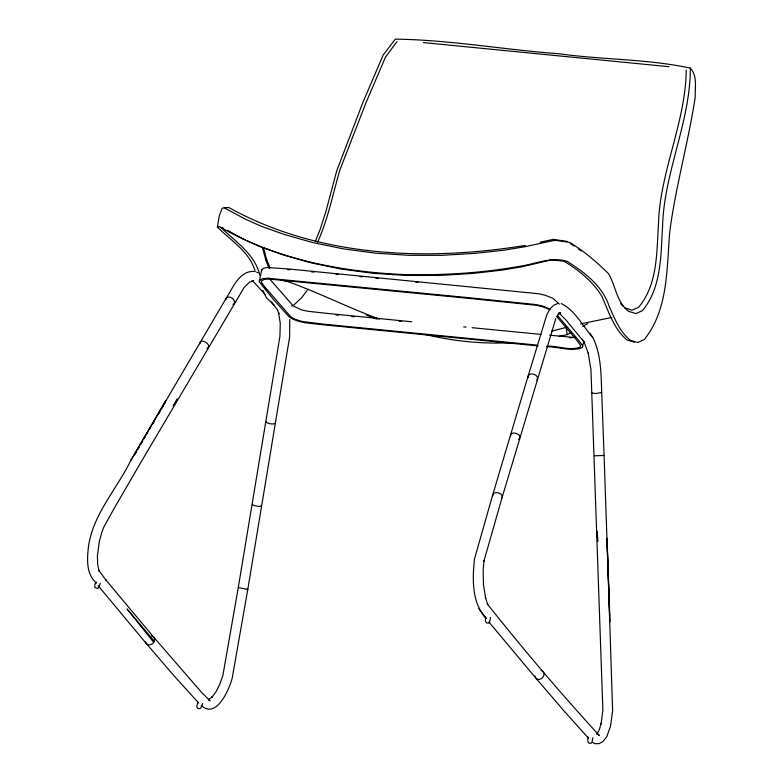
<?xml version="1.0" encoding="UTF-8"?>
<svg xmlns="http://www.w3.org/2000/svg" width="783" height="783" viewBox="0 0 783 783"><rect width="100%" height="100%" fill="white"/><g stroke="black" fill="none" stroke-linecap="round" stroke-linejoin="round"><path stroke-width="1.17" d="M559.356 304.068L552.955 298.343L545.222 295.25L538.508 293.733L289.123 269.029L267.16 267.473L263.597 268.236L261.688 269.763L259.271 281.831L273.287 299.233L289.054 316.812L293.488 319.425L298.734 321.314L305.742 322.85L325.092 324.974L538.136 345.91M261.679 270.967L261.688 269.763M315.246 241.487L320.276 229.057L325.816 211.821L336.759 170.723L362.921 102.377L383.122 55.104L395.288 39.15C450.088 39.816 504.232 49.809 558.817 53.724C602.499 59.841 647.15 58.842 690.352 68.101C690.381 122.138 663.857 172.74 662.555 226.678C660.774 255.121 661.684 287.42 642.5 310.597L636.021 313.611L628.563 311.331C616.603 302.13 615.732 286.01 608.577 273.698C596.568 261.992 583.932 250.951 569.476 242.339L554.853 240.254L525.031 246.694L504.203 250.168L475.173 253.34L441.955 255.346L408.609 255.297L375.683 253.173L343.786 248.935L313.386 242.73L284.992 234.685L261.444 226.346L245.608 219.279L224.222 207.808L222.176 208.258L219.289 215.814L217.38 226.982C230.946 240.89 249.992 251.793 255.238 271.691M225.915 299.84L226.238 298.137C232.59 288.438 239.304 270.585 253.976 271.437M686.251 69.971C685.693 122.51 659.873 171.634 658.454 224.075C656.663 252.234 657.818 284.395 638.615 307.269L632.047 310.215L624.511 307.827M485.529 616.808L485.44 621.448L486.781 623.033L488.817 622.974L489.659 622.064L490.53 617.425M587.906 737.048L587.818 741.687L589.159 743.273L591.185 743.214L592.026 742.304L592.897 737.664M209.462 699.239L208.474 699.767L212.545 696.616L211.87 697.31L215.981 691.81L219.739 684.42L222.881 675.445L238.277 587.544L279.923 336.387L280.265 323.35L278.591 312.769L278.895 313.68L277.358 309.667L271.31 301.758M94.88 583.873L94.782 587.309L97.386 588.552L98.374 587.847L100.302 583.404M98.139 585.684L146.392 643.626C150.336 647.61 157.373 641.101 153.497 636.941L105.676 579.714L106.292 580.565L98.746 570.19L99.05 571.12L97.611 564.054L97.425 555.568L99.324 541.435L101.956 531.921L103.669 527.351L113.643 509.273L139.893 464.055L244.09 287.547L249.601 282.066L253.163 281.068L251.989 280.98L253.291 281.234L252.185 280.803L253.438 281.351L252.508 280.637L265.486 294.829M546.632 346.732C558.279 346.566 571.003 351.959 582.17 347.75L583.844 341.398M197.913 701.95L196.729 706.579L197.835 708.341L199.753 708.781L200.742 708.086L202.67 703.643M555.803 318.603L502.167 497.264L483.904 561.166L484.031 560.608L483.131 570.073L483.463 584.793L485.646 598.29L485.47 597.615L487.789 604.642L487.222 603.879C523.024 648.98 560.364 693.024 599.269 735.462L598.3 734.718M165.81 400.505L131.123 459.944L226.238 298.137C229.625 294.173 238.238 301.709 232.962 304.558M238.277 587.544L247.79 589.452L289.641 337.003L289.759 319.366M317.428 242.485C328.097 219.279 332.765 194.086 339.969 169.764L365.749 103.336L385.51 57.071L396.971 41.587M131.338 459.327C117.088 489.336 91.122 515.801 88.088 550.224C87.021 561.568 86.893 574.507 96.123 582.865M134.754 454.659L136.604 451.497M137.837 449.393L139.08 447.259M140.92 444.127L142.163 441.994M144.003 438.862L145.256 436.738M146.48 434.643L147.723 432.529M149.563 429.378L150.806 427.264M152.646 424.112L154.505 420.951M158.205 414.638L160.055 411.476M161.288 409.372L163.148 406.211M164.381 404.106L165.614 402.002M95.624 583.658L96.524 582.141M549.46 309.833L546.798 314.786L528.182 375.82L492.869 494.347L474.449 559.111C472.384 579.117 471.63 602.607 486.116 618.443M536.825 380.029C540.515 374.48 527.311 370.829 528.114 377.66M597.175 733.691L599.161 730.079L601.217 723.355L601.06 724.099L602.871 710.289L590.959 369.791L588.258 353.133L588.434 353.808L584.03 341.868L584.627 342.709L566.08 320.139L558.915 312.857L560.276 312.985L558.23 314.14L559.101 313.376L557.105 315.872M501.688 497.939C504.771 492.918 492.155 490.031 492.879 495.933M308.022 289.211L301.641 297.706L293.694 305.145L291.452 305.967M259.271 280.627L262.657 278.621L267.786 278.268L466.844 297.501L536.101 304.597L542.815 306.114L550.547 309.207M550.596 308.228L553.875 305.164L557.516 303.638M592.193 392.978L595.344 393.555L601.716 392.537C601.001 374.117 601.285 354.396 592.77 337.463C582.777 326.159 575.065 310.264 561.225 303.559M518.493 439.332C524.267 434.526 509.704 429.417 510.506 436.552M559.091 336.299L567.176 334.664L571.296 332.452M582.64 326.354L587.798 323.585M596.646 734.239L597.732 733.73M266.357 421.792C266.171 423.662 274.745 424.944 275.293 423.143M594.561 455.823L604.085 455.461L601.716 392.537L601.187 392.254M207.025 348.366C213.005 345.127 200.34 337.091 199.861 343.835M288.213 280.608L286.186 281.351L280.882 279.903M551.624 331.209L566.775 327.274M252.586 504.428C252.155 505.759 262.941 507.453 260.896 505.759M580.643 323.888L611.777 317.458M540.153 242.192L553.317 239.353L567.205 241.448M525.295 245.412C426.226 261.6 318.231 257.147 228.802 207.505L224.222 207.808M217.38 226.982L219.729 226.698C275.665 259.271 341.016 271.887 405.056 274.608C444.186 275.41 483.463 272.954 521.997 265.897C536.972 263.372 551.78 256.677 567.039 261.297C584.47 272.288 602.675 285.961 609.194 306.427C614.763 318.515 619.588 331.816 630.403 340.282L637.842 342.533L644.292 339.489C668.702 309.246 666.568 267.669 669.856 231.005C675.807 185.992 688.374 142.075 695.226 97.17C694.913 87.442 697.624 76.049 690.352 68.101M607.138 541.944L607.001 538.312L612.619 710.719L610.525 726.164L606.786 736.725L602.939 741.54L599.142 743.654L594.845 743.693L592.751 742.499M511.857 342.641C483.101 344.256 454.003 341.271 426.001 334.635M223.057 227.647L221.07 227.569C235.703 241.947 255.004 254.113 259.858 275.381M423.378 42.585L669.191 66.712M287.459 269.577L289.788 269.783M575.515 337.542L549.588 335.232M569.368 337.698L571.727 337.904M311.624 271.887L314.052 272.122M335.887 274.226L338.305 274.461M541.092 334.41L472.129 327.695M537.471 345.166L324.495 324.24L302.081 321.49L294.799 319.18L290.885 316.88L264.918 287.077L261.326 282.154L261.326 281.107L264.302 279.345L268.745 279.042L467.471 298.235L536.404 305.301L542.218 306.613L549.01 309.344M547.18 346.096C558.005 345.949 569.77 350.911 580.174 347.182L580.516 345.293L576.914 340.37L556.615 316.508M360.043 276.595L362.451 276.83M375.732 278.131L378.15 278.366M415.558 282.046L417.975 282.281M411.78 321.774L326.902 313.366L307.836 311.272L301.661 309.921L293.292 306.006L268.804 277.975M463.683 326.863L466.1 327.108M399.134 321.216L401.552 321.451M336.024 314.962L338.462 315.197M351.851 316.538L354.278 316.782M603.566 455.315L604.085 455.461L609.595 616.015M634.445 342.23L627.036 339.969C613.823 328.968 608.704 311.781 601.98 296.542C593.005 281.449 578.882 270.38 564.161 261.238L551.389 259.868L522.555 266.66L501.619 270.204L472.599 273.433L439.478 275.469L406.22 275.45L373.403 273.336L341.594 269.107L311.291 262.892L282.986 254.827L259.476 246.449L243.582 239.285L228.078 230.672M246.88 589.139L247.79 589.452L232.189 678.186C229.37 689.02 216.431 719.646 201.27 705.542M379.471 319.151C348.132 307.641 318.27 292.421 286.784 281.224M151.511 635.835L153.497 636.941L201.808 692.632L210.04 700.834L209.081 700.119M366.199 314.952L377.152 319.19M541.063 670.375C548.247 672.548 540.838 683.177 535.856 678.117L489.003 622.133M256.677 272.171L258.184 272.817M570.22 243.493L574.223 246.224M578.236 248.945L581.24 250.991M198.686 703.056L173.953 675.719L146.392 643.626L145.354 641.629M274.246 305.341L266.474 297.804L262.794 290.376M588.61 738.349L563.359 710.191L535.856 678.117L534.848 676.111M620.547 303.677L622.925 306.163M557.78 315.794L578.882 340.585L582.562 345.616L582.64 346.83M154.339 641.297L127.022 608.949L153.781 642.412M478.883 608.655L486.184 618.511M592.77 337.463L589.814 333.274M581.798 338.716L584.627 342.709M262.471 247.438L265.554 259.144L269.597 267.923M265.554 259.144L269.009 268.178M269.832 267.962L265.946 257.206L263.724 248.221M566.178 327.421L567.176 334.664M607.226 544.351L607.921 563.682M608.009 566.099L610.026 621.653M177.271 399.154L173.249 406.005L177.271 399.154M560.305 312.75L559.258 313.317L560.305 312.75M597.664 541.366L597.312 531.647L597.664 541.366"/></g></svg>
